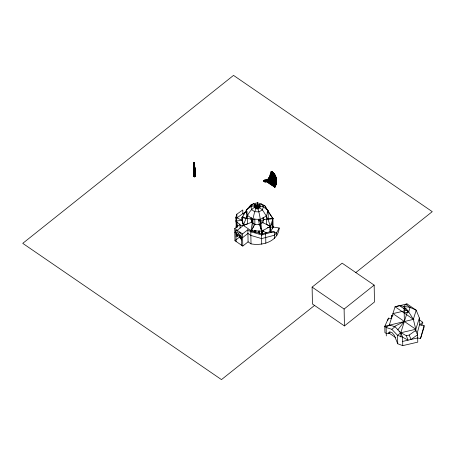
<?xml version="1.0" encoding="UTF-8"?>
<svg xmlns="http://www.w3.org/2000/svg" width="455" height="455" viewBox="0 0 455 455"><rect width="100%" height="100%" fill="white"/><g stroke="black" fill="none" stroke-linecap="round" stroke-linejoin="round"><path stroke-width="0.68" d="M251.109 232.118L251.206 230.793L254.908 224.366L254.8 218.741M257.234 206.098L257.485 202.788L261.426 204.005L264.725 205.66L272.972 218.736L272.517 218.781L272.676 227.221L273.131 227.176L272.915 218.4L272.517 218.781M257.416 208.942L257.57 206.911M264.054 181.454L264.088 180.305L266.869 180.396M261.864 235.28C262.99 229.456 257.632 224.821 259.083 218.878M270.298 181.784L270.298 180.129M266.141 181.522L276.572 181.863L276.606 180.709L271.737 180.55M257.485 202.788L257.115 206.365L254.663 211.706L252.895 219.139L250.995 230.731L251.416 230.861L251.598 230.548L250.995 230.731L253.06 227.58L252.895 219.139L247.423 215.391L246.53 209.886L250.642 205.199L253.378 203.743L257.485 202.788L257.593 208.413M417.076 333.646L419.499 324.825L419.368 317.96L416.206 310.219L407.06 303.951L405.547 304.259L404.08 306.676L404.364 321.446L397.767 329.886M417.263 337.934L420.534 338.474L424.077 325.575L419.499 324.825L422.718 322.259L419.288 319.746M237.595 235.229L237.146 236.742L237.112 234.894L236.008 236.219M193.875 162.668L194.421 162.367L194.649 162.697L193.875 162.668L194.057 175.886L193.767 176.221L193.83 176.614L194.757 176.898L195.309 176.273L195.144 167.832L194.41 167.326M193.938 162.475L193.978 167.946L194.348 168.196L194.751 167.969L194.615 162.498M195.184 176.659L195.144 167.832M236.264 227.921L235.872 217.297L236.85 214.197L242.765 209.965L242.839 213.662L236.924 217.888L235.946 220.988L237.163 226.038M236.054 226.613L236.441 225.373M242.128 221.249L242.168 217.405L246.53 209.886L251.029 206.416L253.378 203.743C256.535 205.518 259.555 207.554 262.381 209.914C266.897 216.37 271.026 223.985 270.48 232.084M264.247 180.459L264.349 180.129L266.385 180.459M256.728 206.405L257.001 206.092L257.496 206.428L256.728 206.405L256.762 208.384M272.192 171.552L269.332 180.743L268.251 180.567L271.112 171.376L272.192 171.689L271.112 171.376M270.247 177.251L269.024 181.13L268.581 181.056L269.189 178.986M270.822 173.81L271.436 171.871M268.581 181.056L271.555 171.581L271.567 171.888M268.888 180.669L271.749 171.615M269.713 178.388L268.894 180.976L268.888 180.538M270.526 175.801L271.55 172.57M269.024 181.13L270.247 177.12M270.452 176.472L271.675 172.587M270.452 176.603L271.68 172.718M263.564 217.365L263.604 219.475L262.626 222.575L259.191 224.508L254.908 224.366L251.78 222.222L251.245 217.672M276.31 183.069L276.56 182.136L271.811 181.357M266.215 181.596L276.39 183.274L276.492 182.944L266.323 181.266M270.099 231.902L269.991 226.277L270.623 226.169L270.372 226.459L266.562 224.446L266.397 216.006L268.109 210.585L263.36 206.82L261.426 204.005C258.65 204.358 257.115 207.031 254.317 207.44C248.191 211.433 245.996 218.9 243.283 225.282L243.493 225.583L243.897 225.43L243.283 225.282L247.583 223.826L247.423 215.391M268.609 212.263L272.943 218.571L270.498 226.317L270.606 231.942M272.494 228.945L273.102 227.011L270.873 223.763M274.416 238.437L274.285 231.578L261.545 234.899L250.785 231.737L247.85 229.724L248.083 241.855L251.018 243.869C262.484 246.064 278.073 241.628 279.211 228.012L273.102 227.011L267.443 227.557M387.643 320.707L388.456 318.13L391.727 318.671M415.836 331.604L415.79 329.284L419.368 317.96M420.534 338.474L424.111 327.156L424.077 325.575M249.818 207.059L250.364 205.819M388.456 318.13L384.816 326.286L384.941 332.616L386.25 333.407L388.507 333.282L390.117 332.002M273.102 227.011L270.6 231.589L261.966 233.955L251.206 230.793L243.385 225.435L239.927 225.771M279.211 228.012L276.703 232.596L274.354 235.269L261.619 238.591L250.859 235.428L247.918 233.415L242.623 237.635L234.803 232.272M264.537 180.436L264.793 179.992L266.152 180.407M270.782 174.618L272.192 172.166L273.21 172.479L268.274 181.187L267.256 180.868L270.077 175.84M267.256 180.868L270.077 175.971M270.782 174.748L272.192 172.166M269.087 178.548L267.676 180.999L276.367 178.895M270.498 176.102L272.613 172.428L272.619 172.735M267.858 181.056L269.269 178.605M270.327 176.768L272.795 172.485L272.801 172.792M270.333 177.075L272.096 174.015M270.452 177.114L272.92 172.963M268.274 181.187L273.21 172.479M270.156 182.99L270.515 182.364M256.427 208.646L257.138 207.423L259.816 205.285M276.321 183.547C275.975 185.088 276.458 183.814 272.255 182.29M265.777 181.494L276.026 184.65L276.202 184.207L268.063 181.699M276.026 184.65L276.145 183.991L268.683 181.693M255.482 232.09L256.171 230.901M388.507 333.282L389.605 331.957L391.874 332.468L394.178 335.09L397.733 343.77L402.76 345.629L417.77 342.143L417.627 334.761L415.813 330.336L409.204 335.051L406.292 335.727L399.069 331.593M193.767 176.221L193.602 167.781L193.898 167.446M265.407 179.924C264.406 181.062 266.09 179.06 266.641 180.51M266.346 180.914C267.568 181.943 266.306 181.75 269.553 177.262M270.924 175.698L273.21 173.093L274.143 173.668L273.21 173.093M266.351 181.05L269.553 177.399M270.924 175.835L273.216 173.224M266.732 181.232L268.564 179.145M269.934 177.581L273.597 173.406L273.603 173.713M271.203 176.267L272.579 174.703M266.897 181.306L268.729 179.219M269.377 178.485L273.762 173.486L273.768 173.793M271.459 176.159L272.317 175.181M269.474 178.684L273.336 174.282M274.143 173.531L269.565 178.883L273.876 173.975L273.495 173.662M270.094 183.575L270.594 183.001M243.129 216.415L242.117 217.57L242.168 220.379L243.385 225.435L236.924 230.583M246.218 212.889L247.099 211.888M275.901 184.912L275.298 185.737L275.901 184.912L270.964 182.563M275.485 185.97L275.73 185.555L275.485 185.97L266.152 181.539M263.047 231.339L263.297 231.055L262.66 231.157L263.047 231.339L263.018 229.934M194.37 167.906L194.905 167.48M265.561 180.982C266.562 182.341 265.504 181.369 269.314 177.99M271.459 176.278L274.143 174.146L274.951 174.697L269.36 179.384M265.561 181.113L269.314 178.121M271.464 176.415L274.143 174.146M265.896 181.34L267.506 180.061M269.65 178.349L274.479 174.504M266.038 181.443L267.113 180.584M269.792 178.451L274.621 174.601L274.627 174.908M271.174 177.444L274.484 174.811M269.587 178.974L274.951 174.697M269.36 179.247L274.723 175.107L274.393 174.879M270.037 184.15L270.662 183.655M275.315 186.209C274.422 187.71 275.332 186.431 271.317 183.467M274.786 187.21L275.099 186.829L274.786 187.21L266.215 181.335M248.151 241.798L242.788 246.07L234.968 240.712L234.734 228.581L240.03 224.361L237.089 222.347L235.872 217.297M263.473 205.273L264.725 205.66L268.274 211.649L267.79 211.78M242.788 246.07L242.555 233.938L247.85 229.724M234.968 240.712L239.796 236.867M250.108 231.669L251.206 230.793L261.909 231.14L270.498 226.317L258.542 220.635M312.113 287.111L342.149 263.178L374.152 285.12L374.476 301.995L344.435 325.934L312.437 303.991L312.113 287.111L344.111 309.053L344.435 325.934M314.547 305.436L221.471 379.607L22.75 243.351L233.529 75.394L432.25 211.649L355.679 272.659M344.111 309.053L374.152 285.12M413.913 319.228L384.816 326.286L386.136 327.492L391.812 329.301L395.031 326.741L400.787 332.764L402.601 337.189L402.76 345.629M421.137 325.12L422.746 323.835L422.718 322.259M267.102 212.491L268.274 211.649M417.627 334.761L411.019 339.476L409.204 335.051M193.602 167.781L194.057 168.441L195.024 168.219M264.918 180.954C265.606 181.846 264.605 182.148 268.461 178.963M272.005 176.967L274.957 175.306L275.622 175.96L269.127 179.742M264.918 181.084L268.461 179.094M270.23 178.098L274.957 175.306M265.191 181.352L266.374 180.686M269.326 179.031L275.229 175.71L275.235 176.017M269.445 179.145L275.349 175.823L275.355 176.13M271.334 178.212L273.978 176.733M269.713 179.281L275.622 175.96M266.511 181.357L265.396 181.983L266.511 181.226M269.297 179.788L275.434 176.341L275.161 175.937L275.434 176.341M245.7 212.053L242.839 213.662L244.005 214.214M252.895 219.139L260.391 219.384L266.397 216.006M394.002 326.667L404.364 321.446M264.435 180.845C264.912 182.313 264.247 181.232 268.382 179.338M271.675 178.076L275.628 176.568L276.128 177.296L268.888 180.197M264.435 180.982L267.728 179.719M271.675 178.206L275.628 176.568M269.906 179.264L275.832 176.995L275.838 177.308M269.337 179.645L275.923 177.126L275.929 177.433M269.002 179.924L270.242 179.446M270.867 179.207L275.781 177.217L275.986 177.518L269.15 180.271M268.882 180.066L276.128 177.296M264.799 181.932L264.588 181.499L264.799 181.932L266.664 181.221M255.272 208.134L257.138 207.423L259.902 207.156M251.183 230.952L252.451 230.469M397.733 343.77L397.568 335.329L400.787 332.764L415.79 329.284L413.345 319.274L416.206 310.219L410.12 307.392L399.547 305.652L395.054 306.738L389.355 324.933L386.136 327.492L386.301 335.932M264.127 180.686L264.452 181.602L264.127 180.686L266.795 180.072M270.799 179.139L276.134 177.899L276.458 178.815L268.365 180.754M264.133 180.823L266.801 180.203M269.468 179.583L276.134 177.899M264.264 181.141L266.266 180.68M269.599 179.901L276.27 178.354L276.236 178.701M269.656 180.043L276.327 178.491L276.333 178.804L270.327 180.197M272.232 179.498L276.236 178.57L276.373 179.025M268.45 180.544L276.458 178.815M264.23 181.357L264.366 181.812L266.368 181.346L276.202 184.338M250.642 205.199L252.599 204.744M261.631 234.388L261.562 230.873L262 230.77L262.182 233.904M261.75 234.006L261.693 231.191L262.131 231.089M259.134 232.994L259.703 233.216L259.134 232.994L259.094 230.884M407.06 303.951L395.054 306.738L413.345 319.274L408.692 311.92L404.08 306.676M404.12 308.786L406.122 308.325M404.199 313.006L408.869 311.92M402.681 341.409L417.684 337.928M391.721 318.096L391.675 315.565L393.04 315.343M264.025 181.124L264.116 181.647L264.014 180.499L266.778 180.231M272.312 179.691L276.464 179.293L276.6 180.237L267.557 181.084M264.014 180.629L266.784 180.362M272.317 179.827L276.464 179.293M270.293 180.362L276.521 179.759L276.566 180.436L266.192 181.443M270.315 180.504L276.543 179.901M270.287 180.572L273.051 180.305M274.433 180.169L275.821 180.038M270.287 180.703L273.068 180.402M274.439 180.305L275.832 180.135M267.603 180.976L276.594 180.106M267.574 181.175L276.566 180.305M235.946 220.988L242.168 220.379L236.924 217.888L236.85 214.197M263.604 219.475L272.943 218.571M386.073 326.224L384.816 326.286L386.124 326.502M271.737 180.686L276.606 180.709M269.627 180.954L276.583 181.181L276.577 181.63L266.112 181.323L276.304 182.938L276.39 183.274M269.616 181.101L276.572 181.323M271.026 181.306L273.808 181.397M275.201 181.443L276.549 181.664M267.5 181.238L276.543 181.534M268.575 180.925L269.019 180.999M270.458 181.261L276.56 182.136M268.996 181.369L276.458 182.597L276.418 183.046L266.135 181.397L276.572 181.863M267.563 181.272L276.412 182.739M270.389 181.807L271.743 182.028M273.102 182.256L274.456 182.478M266.215 181.465L276.39 183.143M254.368 206.968L257.138 207.423L258.884 208.254M259.737 207.85L257.854 207.543L257.877 208.947M242.219 220.214L242.168 217.405L242.612 217.479L242.066 217.735M251.274 219.077L242.117 217.57L243.385 225.435L251.78 222.222L251.7 218.002M258.65 220.294L263.115 221.028L263.047 217.507M388.212 333.157L389.52 333.367L395.804 337.678M242.168 217.405L246.695 218.32L246.53 209.886M272.192 172.297L273.216 172.616M267.256 180.737L268.274 181.05M271.578 182.216L276.321 183.678M267.824 181.733L269.104 182.125M271.026 182.717L276.151 184.298M265.828 181.272L276.071 184.429L276.066 184.121M265.714 181.3L276.02 184.52M395.031 326.741L389.355 324.933L390.498 325.712M273.495 173.793L273.876 173.975M269.9 177.564L270.662 177.928M269.73 182.108L275.906 185.043M268.865 182.102L275.662 185.634M267.523 181.636L275.554 185.759L266.033 181.204M270.179 183.046L275.736 185.685M266.038 181.335L275.48 185.839M269.991 226.277L270.372 226.459M262.535 230.895L266.909 232.971M274.143 174.276L274.957 174.828M269.957 178.132L270.623 178.593M271.317 183.598L275.315 186.34M269.861 183.064L275.008 186.897M268.723 182.591L275.104 186.96M266.306 181.13L274.877 187.005L274.871 186.698M266.215 181.198L274.786 187.079M405.547 304.259L410.12 307.392L408.692 311.92L399.547 305.652M194.524 167.639L194.751 167.969M415.79 329.284L392.932 313.609L407.936 310.122L400.787 332.764L400.866 336.984M234.734 228.581L242.555 233.938M235.969 234.109L241.503 237.902M274.957 175.437L275.622 176.091M270.025 178.713L270.571 179.247M265.396 181.852L265.117 181.585L265.396 181.983M254.789 205.12L256.665 206.962M271.538 232.511L270.6 231.589L276.703 232.596L276.765 235.758M261.966 233.955L262.905 234.877M391.812 329.301L397.568 335.329L402.601 337.189L408.107 340.152L406.292 335.727M275.628 176.699L276.128 177.427M275.781 177.353L275.992 177.649M270.099 179.298L270.509 179.896M195.309 176.273L194.973 170.995M391.675 315.565L392.125 316.669M270.179 179.89L270.441 180.538M257.138 207.423L257.655 208.686M261.562 230.873L261.693 231.191C261.085 222.444 259.617 213.623 257.092 205.313M258.605 231.123L259.674 233.728M241.542 240.012L240.359 237.123L240.394 238.966L239.785 236.731M261.693 231.191L260.55 227.824L260.391 219.384M276.566 180.436L276.515 180.1M270.264 180.499L270.372 181.164M272.915 218.4L272.972 218.736L268.274 219.026L268.109 210.585M273.131 227.176L272.625 226.886L272.676 227.221M264.014 180.499L264.11 181.511M389.497 332.104L389.52 333.367M270.264 178.28L270.281 179.071M270.321 181.357L270.315 181.659M270.333 181.972L270.35 182.762M270.361 183.2L270.372 183.996M270.623 226.169L270.731 231.8M269.332 180.743L268.251 180.567M270.293 228.802L270.35 231.618M270.162 228.7L270.224 231.908M268.695 180.51L268.706 180.948M267.853 180.925L267.864 181.363M267.671 180.868L267.682 181.306M266.892 181.175L266.903 181.613M266.732 181.096L266.738 181.539M266.038 181.306L266.044 181.75M265.891 181.209L265.902 181.653M265.305 181.335L265.316 181.778M265.191 181.221L265.197 181.659M264.793 179.992L264.611 180.305M264.73 181.278L264.736 181.716M264.639 181.147L264.645 181.585M265.652 233.944L265.834 243.26M264.315 181.147L264.327 181.59M264.258 181.01L264.236 181.488M262 230.77L262.069 234.285M261.779 230.821L261.841 234.029M261.545 234.899L261.727 244.216M259.663 231.106L259.703 233.216M259.225 231.208L259.265 233.318M257.462 206.234L257.513 208.873M257.365 206.166L257.416 208.805M257.092 206.655L257.132 208.635M256.848 206.581L256.882 208.561M256.785 206.212L256.836 208.851M256.37 207.298L256.398 208.703M255.443 203.971L255.511 207.486M255.238 230.759L255.266 232.169M255.033 230.782L255.09 232.482M254.823 230.634L254.845 232.039M254.629 230.241L254.669 232.351M250.785 231.737L251.018 243.869M242.634 221.494L242.674 223.416L242.521 218.508M241.48 236.85L241.645 245.29M240.03 224.361L240.098 228.052M237.089 222.347L237.191 227.443M235.946 233.057L236.111 241.497M194.518 162.429L194.603 168.14M194.592 168.458L194.757 176.898M194.245 162.924L194.348 168.196M194.001 162.844L194.097 168.123M194.057 168.441L194.222 176.881M193.671 168.174L193.83 176.614M250.881 218.838L250.773 219.168L251.223 219.242L251.325 218.912L250.881 218.838M260.226 206.064L259.737 207.617L258.019 208.578L255.881 208.509L254.317 207.44L254.061 205.865L255.238 204.528L257.291 204.05L259.259 204.659L260.226 206.064L263.36 206.82L262.381 209.914L258.946 211.848L254.663 211.706L251.541 209.562L251.029 206.416L254.061 205.865L257.115 206.365L260.226 206.064M254.698 224.304L254.521 224.616L254.936 224.742L255.118 224.429L254.698 224.304M262.751 222.432L262.501 222.717L262.882 222.899L263.132 222.614L262.751 222.432M266.169 179.941L265.726 180.43L266.169 179.941M251.678 222.074L251.268 222.228L251.478 222.529L251.882 222.37L251.678 222.074M251.843 230.509L251.433 230.668L251.638 230.969L252.047 230.81L251.843 230.509M259.413 224.457L258.975 224.554L259.105 224.878L259.543 224.776L259.413 224.457M264.031 219.264L263.633 219.646L264.031 219.264M266.141 181.812L265.805 181.585L266.141 181.812M235.468 231.163A1.405 0.682 51.5 0 0 237.197 232.732A1.405 0.682 51.5 0 0 236.674 230.821A1.405 0.682 51.5 0 0 235.468 231.163M238.682 233.375A1.82 0.882 51.5 0 0 240.888 235.508A1.82 0.882 51.5 0 0 240.337 233.085A1.82 0.882 51.5 0 0 238.682 233.375"/></g></svg>
